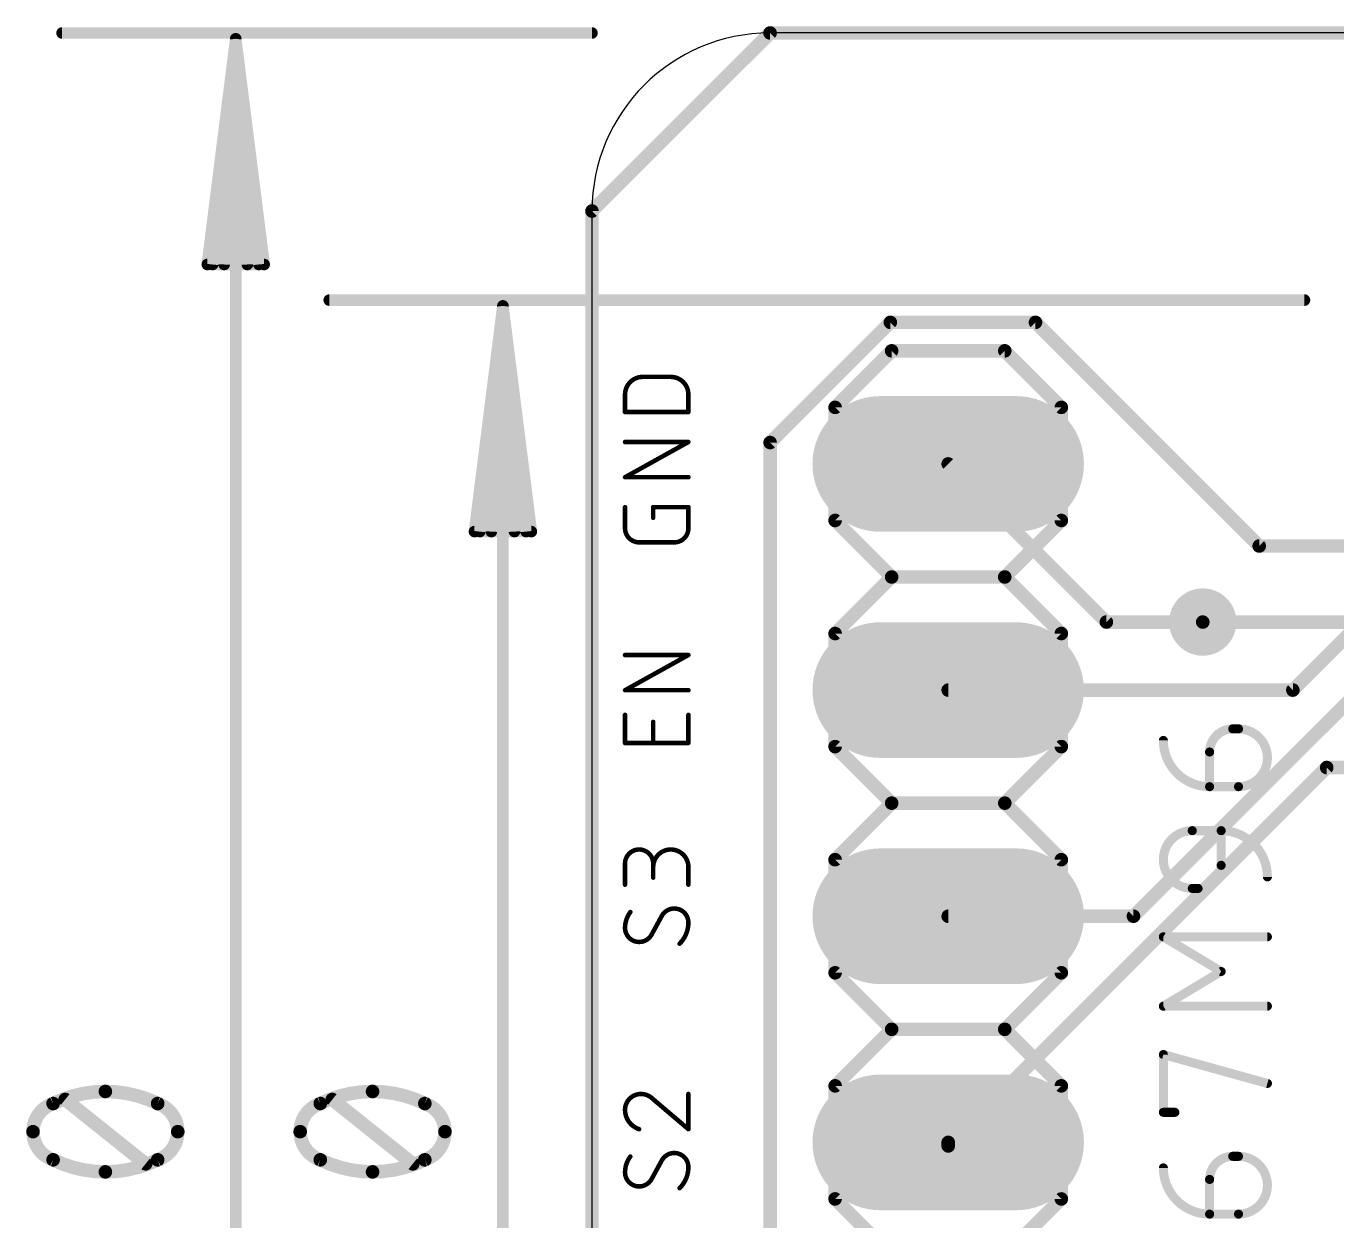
# Model space of a CAD drawing. Extents: x -6 to 135, y -6 to 36.
# Drawn here: x -6.35 to 8.36, y 16.66 to 30.08 of the extents above; entities that cross this region are included whole.
import ezdxf

# ---------------------------------------------------------------- set-up
doc = ezdxf.new("R2010")
doc.units = 0
for name, color, linetype in [('1', 12, 'CONTINUOUS'), ('16', 132, 'CONTINUOUS'), ('17', 110, 'CONTINUOUS'), ('18', 110, 'CONTINUOUS'), ('20', 31, 'CONTINUOUS'), ('21', 253, 'CONTINUOUS'), ('25', 253, 'CONTINUOUS'), ('27', 253, 'CONTINUOUS'), ('47', 253, 'CONTINUOUS'), ('51', 253, 'CONTINUOUS')]:
    doc.layers.add(name, color=color, linetype=linetype)

# ---------------------------------------------------------------- blocks, each defined once
blk = doc.blocks.new('RECT')
blk.add_solid([(-0.5, -0.5), (0.5, -0.5), (-0.5, 0.5), (0.5, 0.5)])
blk = doc.blocks.new('LONGP100')
at = {"const_width": 1}
blk.add_lwpolyline([(-0.5, 0), (0.5, 0)], dxfattribs=at)
at = {"const_width": 0.5}
for points in [[(-0.5, 0.25, 1), (-0.5, -0.25)], [(0.5, -0.25, 1), (0.5, 0.25)]]:
    blk.add_lwpolyline(points, format="xyb", dxfattribs=at)
blk = doc.blocks.new('ROUNDV')
at = {"const_width": 0.5}
blk.add_lwpolyline([(0, -0.25, 1), (0, 0.25, 1), (0, -0.25)], format="xyb", dxfattribs=at)

msp = doc.modelspace()

# ---------------------------------------------------------------- linework, layer by layer
at = {"layer": '1', "const_width": 0.1524}
for points in [[(2, 30), (0, 28)], [(28, 30), (2, 30)], [(0, 28), (0, 2)], [(4, 25.16), (5.776, 23.384)], [(7.87, 22.62), (9, 23.75)], [(5.776, 23.384), (6.858, 23.384)], [(6.08, 20.08), (9, 23)], [(4, 22.62), (7.87, 22.62)], [(4, 17.5), (8.25, 21.75)], [(8.25, 21.75), (11.25, 21.75)], [(4, 20.08), (6.08, 20.08)], [(4, 17.54), (4, 17.5)]]:
    msp.add_lwpolyline(points, dxfattribs=at)
at = {"layer": '1', "const_width": 0.0762}
for points in [[(2, 30.0381, 1), (2, 29.9619)], [(2.0269, 29.9731, 1), (1.9731, 30.0269)], [(0.0381, 28, 1), (-0.0381, 28)], [(-0.0269, 28.0269, 1), (0.0269, 27.9731)], [(4.0269, 25.1869, 1), (3.9731, 25.1331)], [(5.776, 23.4221, 1), (5.776, 23.3459)], [(5.7491, 23.3571, 1), (5.8029, 23.4109)], [(6.858, 23.3459, 1), (6.858, 23.4221)], [(4, 22.6581, 1), (4, 22.5819)], [(7.8431, 22.6469, 1), (7.8969, 22.5931)], [(7.87, 22.5819, 1), (7.87, 22.6581)], [(8.25, 21.7881, 1), (8.25, 21.7119)], [(8.2769, 21.7231, 1), (8.2231, 21.7769)], [(4, 20.1181, 1), (4, 20.0419)], [(6.0531, 20.1069, 1), (6.1069, 20.0531)], [(6.08, 20.0419, 1), (6.08, 20.1181)], [(4.0381, 17.54, 1), (3.9619, 17.54)], [(3.9619, 17.5, 1), (4.0381, 17.5)], [(3.9731, 17.5269, 1), (4.0269, 17.4731)]]:
    msp.add_lwpolyline(points, format="xyb", dxfattribs=at)
at = {"layer": '16', "const_width": 0.1524}
for points in [[(2, 30), (0, 28)], [(28, 30), (2, 30)], [(0, 28), (0, 2)], [(2, 25.4), (3.35, 26.75)], [(3.35, 26.75), (4.98, 26.75)], [(4.98, 26.75), (7.492, 24.238)], [(2, 7), (2, 25.4)], [(7.492, 24.238), (10.996, 24.238)], [(12.684, 23.384), (6.858, 23.384)]]:
    msp.add_lwpolyline(points, dxfattribs=at)
at = {"layer": '16', "const_width": 0.0762}
for points in [[(2, 30.0381, 1), (2, 29.9619)], [(2.0269, 29.9731, 1), (1.9731, 30.0269)], [(0.0381, 28, 1), (-0.0381, 28)], [(-0.0269, 28.0269, 1), (0.0269, 27.9731)], [(3.35, 26.7881, 1), (3.35, 26.7119)], [(3.3769, 26.7231, 1), (3.3231, 26.7769)], [(5.0069, 26.7769, 1), (4.9531, 26.7231)], [(4.98, 26.7119, 1), (4.98, 26.7881)], [(2.0381, 25.4, 1), (1.9619, 25.4)], [(1.9731, 25.4269, 1), (2.0269, 25.3731)], [(7.492, 24.2761, 1), (7.492, 24.1999)], [(7.4651, 24.2111, 1), (7.5189, 24.2649)], [(6.858, 23.4221, 1), (6.858, 23.3459)]]:
    msp.add_lwpolyline(points, format="xyb", dxfattribs=at)
at = {"layer": '20'}
for p, q in [((28, 30), (2, 30)), ((0, 28), (0, 2))]:
    msp.add_line(p, q, dxfattribs=at)
msp.add_arc((2, 28), 2, 90, 180, dxfattribs=at)
at = {"layer": '21', "const_width": 0.1524}
for points in [[(2.73, 25.795), (3.365, 26.43)], [(3.365, 26.43), (4.635, 26.43)], [(4.635, 26.43), (5.27, 25.795)], [(2.73, 24.525), (2.73, 25.795)], [(5.27, 25.795), (5.27, 24.525)], [(2.73, 24.525), (3.365, 23.89)], [(4.635, 23.89), (5.27, 24.525)], [(2.73, 23.255), (3.365, 23.89)], [(3.365, 23.89), (4.635, 23.89)], [(4.635, 23.89), (5.27, 23.255)], [(2.73, 21.985), (2.73, 23.255)], [(5.27, 23.255), (5.27, 21.985)], [(3.365, 21.35), (2.73, 21.985)], [(5.27, 21.985), (4.635, 21.35)], [(2.73, 20.715), (3.365, 21.35)], [(3.365, 21.35), (4.635, 21.35)], [(4.635, 21.35), (5.27, 20.715)], [(2.73, 19.445), (2.73, 20.715)], [(5.27, 20.715), (5.27, 19.445)], [(2.73, 19.445), (3.365, 18.81)], [(4.635, 18.81), (5.27, 19.445)], [(2.73, 18.175), (3.365, 18.81)], [(3.365, 18.81), (4.635, 18.81)], [(4.635, 18.81), (5.27, 18.175)], [(2.73, 16.905), (2.73, 18.175)], [(5.27, 18.175), (5.27, 16.905)], [(3.365, 16.27), (2.73, 16.905)], [(5.27, 16.905), (4.635, 16.27)]]:
    msp.add_lwpolyline(points, dxfattribs=at)
at = {"layer": '21', "const_width": 0.0762}
for points in [[(3.365, 26.4681, 1), (3.365, 26.3919)], [(3.3919, 26.4031, 1), (3.3381, 26.4569)], [(4.6619, 26.4569, 1), (4.6081, 26.4031)], [(4.635, 26.3919, 1), (4.635, 26.4681)], [(2.7681, 25.795, 1), (2.6919, 25.795)], [(2.7031, 25.8219, 1), (2.7569, 25.7681)], [(5.3081, 25.795, 1), (5.2319, 25.795)], [(5.2431, 25.7681, 1), (5.2969, 25.8219)], [(2.7569, 24.5519, 1), (2.7031, 24.4981)], [(5.2969, 24.4981, 1), (5.2431, 24.5519)], [(2.6919, 24.525, 1), (2.7681, 24.525)], [(5.2319, 24.525, 1), (5.3081, 24.525)], [(3.365, 23.9281, 1), (3.365, 23.8519)], [(3.3919, 23.8631, 1), (3.3381, 23.9169)], [(3.3381, 23.8631, 1), (3.3919, 23.9169)], [(4.6619, 23.9169, 1), (4.6081, 23.8631)], [(4.6081, 23.9169, 1), (4.6619, 23.8631)], [(4.635, 23.8519, 1), (4.635, 23.9281)], [(2.7681, 23.255, 1), (2.6919, 23.255)], [(2.7031, 23.2819, 1), (2.7569, 23.2281)], [(5.3081, 23.255, 1), (5.2319, 23.255)], [(5.2431, 23.2281, 1), (5.2969, 23.2819)], [(2.6919, 21.985, 1), (2.7681, 21.985)], [(2.7569, 22.0119, 1), (2.7031, 21.9581)], [(5.2319, 21.985, 1), (5.3081, 21.985)], [(5.2969, 21.9581, 1), (5.2431, 22.0119)], [(3.365, 21.3881, 1), (3.365, 21.3119)], [(3.3919, 21.3231, 1), (3.3381, 21.3769)], [(3.3381, 21.3231, 1), (3.3919, 21.3769)], [(4.6619, 21.3769, 1), (4.6081, 21.3231)], [(4.6081, 21.3769, 1), (4.6619, 21.3231)], [(4.635, 21.3119, 1), (4.635, 21.3881)], [(2.7681, 20.715, 1), (2.6919, 20.715)], [(2.7031, 20.7419, 1), (2.7569, 20.6881)], [(5.3081, 20.715, 1), (5.2319, 20.715)], [(5.2431, 20.6881, 1), (5.2969, 20.7419)], [(2.6919, 19.445, 1), (2.7681, 19.445)], [(2.7569, 19.4719, 1), (2.7031, 19.4181)], [(5.2319, 19.445, 1), (5.3081, 19.445)], [(5.2969, 19.4181, 1), (5.2431, 19.4719)], [(3.365, 18.8481, 1), (3.365, 18.7719)], [(3.3919, 18.7831, 1), (3.3381, 18.8369)], [(3.3381, 18.7831, 1), (3.3919, 18.8369)], [(4.6619, 18.8369, 1), (4.6081, 18.7831)], [(4.6081, 18.8369, 1), (4.6619, 18.7831)], [(4.635, 18.7719, 1), (4.635, 18.8481)], [(2.7681, 18.175, 1), (2.6919, 18.175)], [(5.3081, 18.175, 1), (5.2319, 18.175)], [(2.7031, 18.2019, 1), (2.7569, 18.1481)], [(5.2431, 18.1481, 1), (5.2969, 18.2019)], [(2.6919, 16.905, 1), (2.7681, 16.905)], [(2.7569, 16.9319, 1), (2.7031, 16.8781)], [(5.2319, 16.905, 1), (5.3081, 16.905)], [(5.2969, 16.8781, 1), (5.2431, 16.9319)]]:
    msp.add_lwpolyline(points, format="xyb", dxfattribs=at)
at = {"layer": '25'}
for points, const_width in [([(0.569, 26.1375, 0.4142), (0.3714, 25.94)], 0.0508), ([(0.569, 26.1502, 1), (0.569, 26.1248)], 0.0254), ([(0.569, 26.1248, 1), (0.569, 26.1502)], 0.0254), ([(1.0826, 25.94, 0.4142), (0.885, 26.1375)], 0.0508), ([(0.885, 26.1502, 1), (0.885, 26.1248)], 0.0254), ([(0.885, 26.1248, 1), (0.885, 26.1502)], 0.0254), ([(0.3841, 25.94, 1), (0.3587, 25.94)], 0.0254), ([(0.3587, 25.94, 1), (0.3841, 25.94)], 0.0254), ([(1.0953, 25.94, 1), (1.0699, 25.94)], 0.0254), ([(1.0699, 25.94, 1), (1.0953, 25.94)], 0.0254), ([(0.3714, 25.7551, 1), (0.3714, 25.7297)], 0.0254), ([(0.3587, 25.7424, 1), (0.3841, 25.7424)], 0.0254), ([(1.0699, 25.7424, 1), (1.0953, 25.7424)], 0.0254), ([(1.0826, 25.7297, 1), (1.0826, 25.7551)], 0.0254), ([(0.3714, 25.4187, 1), (0.3714, 25.3933)], 0.0254), ([(1.0888, 25.3949, 1), (1.0764, 25.4171)], 0.0254), ([(1.0826, 25.3933, 1), (1.0826, 25.4187)], 0.0254), ([(0.3714, 25.0236, 1), (0.3714, 24.9982)], 0.0254), ([(0.3652, 25.022, 1), (0.3776, 24.9998)], 0.0254), ([(1.0826, 24.9982, 1), (1.0826, 25.0236)], 0.0254), ([(0.3841, 24.6745, 1), (0.3587, 24.6745)], 0.0254), ([(0.7002, 24.6745, 1), (0.6748, 24.6745)], 0.0254), ([(0.6875, 24.6872, 1), (0.6875, 24.6618)], 0.0254), ([(1.0953, 24.6745, 1), (1.0699, 24.6745)], 0.0254), ([(1.0826, 24.6618, 1), (1.0826, 24.6872)], 0.0254), ([(0.3714, 24.4374, 0.4142), (0.5294, 24.2794)], 0.0508), ([(0.3841, 24.4374, 1), (0.3587, 24.4374)], 0.0254), ([(0.3587, 24.4374, 1), (0.3841, 24.4374)], 0.0254), ([(0.6748, 24.556, 1), (0.7002, 24.556)], 0.0254), ([(0.9246, 24.2794, 0.4142), (1.0826, 24.4374)], 0.0508), ([(1.0953, 24.4374, 1), (1.0699, 24.4374)], 0.0254), ([(1.0699, 24.4374, 1), (1.0953, 24.4374)], 0.0254), ([(0.5294, 24.2921, 1), (0.5294, 24.2667)], 0.0254), ([(0.5294, 24.2667, 1), (0.5294, 24.2921)], 0.0254), ([(0.9246, 24.2921, 1), (0.9246, 24.2667)], 0.0254), ([(0.9246, 24.2667, 1), (0.9246, 24.2921)], 0.0254), ([(0.3714, 23.0263, 1), (0.3714, 23.0009)], 0.0254), ([(1.0888, 23.0025, 1), (1.0764, 23.0247)], 0.0254), ([(1.0826, 23.0009, 1), (1.0826, 23.0263)], 0.0254), ([(0.3714, 22.6312, 1), (0.3714, 22.6058)], 0.0254), ([(0.3652, 22.6296, 1), (0.3776, 22.6074)], 0.0254), ([(1.0826, 22.6058, 1), (1.0826, 22.6312)], 0.0254), ([(0.3841, 22.3415, 1), (0.3587, 22.3415)], 0.0254), ([(0.7002, 22.2625, 1), (0.6748, 22.2625)], 0.0254), ([(1.0953, 22.3415, 1), (1.0699, 22.3415)], 0.0254), ([(0.3714, 22.0381, 1), (0.3714, 22.0127)], 0.0254), ([(0.3587, 22.0254, 1), (0.3841, 22.0254)], 0.0254), ([(0.6748, 22.0254, 1), (0.7002, 22.0254)], 0.0254), ([(1.0699, 22.0254, 1), (1.0953, 22.0254)], 0.0254), ([(1.0826, 22.0127, 1), (1.0826, 22.0381)], 0.0254), ([(0.6875, 20.6714, 1), (0.3714, 20.6714)], 0.0508), ([(1.0826, 20.6319, 1), (0.6875, 20.6319)], 0.0508), ([(0.3841, 20.6714, 1), (0.3587, 20.6714)], 0.0254), ([(0.3587, 20.6714, 1), (0.3841, 20.6714)], 0.0254), ([(0.7002, 20.6714, 1), (0.6748, 20.6714)], 0.0254), ([(0.6748, 20.6714, 1), (0.7002, 20.6714)], 0.0254), ([(0.6748, 20.6319, 1), (0.7002, 20.6319)], 0.0254), ([(1.0953, 20.6319, 1), (1.0699, 20.6319)], 0.0254), ([(1.0699, 20.6319, 1), (1.0953, 20.6319)], 0.0254), ([(0.6748, 20.5134, 1), (0.7002, 20.5134)], 0.0254), ([(0.3587, 20.4343, 1), (0.3841, 20.4343)], 0.0254), ([(1.0699, 20.4343, 1), (1.0953, 20.4343)], 0.0254), ([(0.9246, 20.1665, 0.2656), (0.7863, 20.0875)], 0.0508), ([(1.0826, 20.0085, 0.4142), (0.9246, 20.1665)], 0.0508), ([(0.9246, 20.1792, 1), (0.9246, 20.1538)], 0.0254), ([(0.9246, 20.1538, 1), (0.9246, 20.1792)], 0.0254), ([(0.4307, 20.127, 0.1623), (0.3714, 19.9492)], 0.0508), ([(0.4408, 20.1194, 1), (0.4205, 20.1346)], 0.0254), ([(0.7753, 20.0939, 1), (0.7972, 20.081)], 0.0254), ([(0.7974, 20.0814, 1), (0.7751, 20.0936)], 0.0254), ([(0.9838, 19.7714, 0.2), (1.0826, 20.0085)], 0.0508), ([(1.0953, 20.0085, 1), (1.0699, 20.0085)], 0.0254), ([(1.0699, 20.0085, 1), (1.0953, 20.0085)], 0.0254), ([(0.3714, 19.9492, 0.4142), (0.5294, 19.7912)], 0.0508), ([(0.3841, 19.9492, 1), (0.3587, 19.9492)], 0.0254), ([(0.3587, 19.9492, 1), (0.3841, 19.9492)], 0.0254), ([(0.5294, 19.7912, 0.2656), (0.6677, 19.8702)], 0.0508), ([(0.6566, 19.8763, 1), (0.6789, 19.8641)], 0.0254), ([(0.6787, 19.8637, 1), (0.6568, 19.8766)], 0.0254), ([(0.5294, 19.8039, 1), (0.5294, 19.7785)], 0.0254), ([(0.5294, 19.7785, 1), (0.5294, 19.8039)], 0.0254), ([(0.9749, 19.7804, 1), (0.9928, 19.7624)], 0.0254), ([(0.5492, 18.0834, 0.4142), (0.3714, 17.9056)], 0.0508), ([(0.6875, 18.0242, 0.2053), (0.5492, 18.0834)], 0.0508), ([(0.5492, 18.0961, 1), (0.5492, 18.0707)], 0.0254), ([(0.5492, 18.0707, 1), (0.5492, 18.0961)], 0.0254), ([(1.0953, 18.0834, 1), (1.0699, 18.0834)], 0.0254), ([(0.6957, 18.0339, 1), (0.6793, 18.0145)], 0.0254), ([(0.6783, 18.0154, 1), (0.6967, 18.0329)], 0.0254), ([(0.3714, 17.9056, 0.3252), (0.5294, 17.6883)], 0.0508), ([(0.3841, 17.9056, 1), (0.3587, 17.9056)], 0.0254), ([(0.3587, 17.9056, 1), (0.3841, 17.9056)], 0.0254), ([(0.5255, 17.6763, 1), (0.5334, 17.7004)], 0.0254), ([(1.0699, 17.6883, 1), (1.0953, 17.6883)], 0.0254), ([(1.0744, 17.6787, 1), (1.0908, 17.698)], 0.0254), ([(0.4307, 17.381, 0.1623), (0.3714, 17.2032)], 0.0508), ([(0.4408, 17.3734, 1), (0.4205, 17.3886)], 0.0254), ([(0.9246, 17.4205, 0.2656), (0.7863, 17.3415)], 0.0508), ([(0.7974, 17.3354, 1), (0.7751, 17.3476)], 0.0254), ([(1.0826, 17.2625, 0.4142), (0.9246, 17.4205)], 0.0508), ([(0.9246, 17.4332, 1), (0.9246, 17.4078)], 0.0254), ([(0.9246, 17.4078, 1), (0.9246, 17.4332)], 0.0254), ([(0.3714, 17.2032, 0.4142), (0.5294, 17.0452)], 0.0508), ([(0.3841, 17.2032, 1), (0.3587, 17.2032)], 0.0254), ([(0.7753, 17.3479, 1), (0.7972, 17.335)], 0.0254), ([(0.9838, 17.0254, 0.2), (1.0826, 17.2625)], 0.0508), ([(1.0953, 17.2625, 1), (1.0699, 17.2625)], 0.0254), ([(1.0699, 17.2625, 1), (1.0953, 17.2625)], 0.0254), ([(0.3587, 17.2032, 1), (0.3841, 17.2032)], 0.0254), ([(0.5294, 17.0452, 0.2656), (0.6677, 17.1242)], 0.0508), ([(0.5294, 17.0579, 1), (0.5294, 17.0325)], 0.0254), ([(0.5294, 17.0325, 1), (0.5294, 17.0579)], 0.0254), ([(0.6566, 17.1303, 1), (0.6789, 17.1181)], 0.0254), ([(0.6787, 17.1177, 1), (0.6568, 17.1306)], 0.0254), ([(0.9749, 17.0344, 1), (0.9928, 17.0164)], 0.0254)]:
    msp.add_lwpolyline(points, format="xyb", dxfattribs=dict(at, const_width=const_width))
at = {"layer": '25', "const_width": 0.0508}
for points in [[(0.569, 26.1375), (0.885, 26.1375)], [(0.3714, 25.7424), (0.3714, 25.94)], [(1.0826, 25.94), (1.0826, 25.7424)], [(1.0826, 25.7424), (0.3714, 25.7424)], [(0.3714, 25.0109), (1.0826, 25.406)], [(1.0826, 25.406), (0.3714, 25.406)], [(1.0826, 25.0109), (0.3714, 25.0109)], [(0.3714, 24.4374), (0.3714, 24.6745)], [(0.6875, 24.556), (0.6875, 24.6745)], [(0.6875, 24.6745), (1.0826, 24.6745)], [(1.0826, 24.6745), (1.0826, 24.4374)], [(0.9246, 24.2794), (0.5294, 24.2794)], [(0.3714, 22.6185), (1.0826, 23.0136)], [(1.0826, 23.0136), (0.3714, 23.0136)], [(1.0826, 22.6185), (0.3714, 22.6185)], [(0.3714, 22.0254), (0.3714, 22.3415)], [(0.6875, 22.0254), (0.6875, 22.2625)], [(1.0826, 22.3415), (1.0826, 22.0254)], [(1.0826, 22.0254), (0.3714, 22.0254)], [(0.3714, 20.4343), (0.3714, 20.6714)], [(0.6875, 20.6714), (0.6875, 20.5134)], [(1.0826, 20.4343), (1.0826, 20.6319)], [(0.7863, 20.0875), (0.6677, 19.8702)], [(1.0826, 17.6883), (1.0826, 18.0834)], [(0.6875, 18.0242), (1.0826, 17.6883)], [(0.7863, 17.3415), (0.6677, 17.1242)]]:
    msp.add_lwpolyline(points, dxfattribs=at)
at = {"layer": '27'}
for points, const_width in [([(7.1947, 22.1842, 0.4142), (6.9351, 21.9246)], 0.1016), ([(7.1947, 22.2096, 1), (7.1947, 22.1588)], 0.0508), ([(7.1947, 22.1588, 1), (7.1947, 22.2096)], 0.0508), ([(7.2596, 21.5351, 1), (7.2596, 22.1842)], 0.1016), ([(7.2596, 22.2096, 1), (7.2596, 22.1588)], 0.0508), ([(7.2596, 22.1588, 1), (7.2596, 22.2096)], 0.0508), ([(6.4158, 22.0544, 0.4142), (6.9351, 21.5351)], 0.1016), ([(6.4412, 22.0544, 1), (6.3904, 22.0544)], 0.0508), ([(6.9605, 21.9246, 1), (6.9097, 21.9246)], 0.0508), ([(6.9097, 21.9246, 1), (6.9605, 21.9246)], 0.0508), ([(6.9351, 21.5605, 1), (6.9351, 21.5097)], 0.0508), ([(6.9097, 21.5351, 1), (6.9605, 21.5351)], 0.0508), ([(6.9351, 21.5097, 1), (6.9351, 21.5605)], 0.0508), ([(7.2596, 21.5605, 1), (7.2596, 21.5097)], 0.0508), ([(7.2596, 21.5097, 1), (7.2596, 21.5605)], 0.0508), ([(6.7404, 21.0412, 1), (6.7404, 20.3921)], 0.1016), ([(6.7404, 21.0666, 1), (6.7404, 21.0158)], 0.0508), ([(6.7404, 21.0158, 1), (6.7404, 21.0666)], 0.0508), ([(7.0903, 21.0412, 1), (7.0395, 21.0412)], 0.0508), ([(7.5842, 20.5219, 0.4142), (7.0649, 21.0412)], 0.1016), ([(7.0649, 21.0666, 1), (7.0649, 21.0158)], 0.0508), ([(7.0649, 21.0158, 1), (7.0649, 21.0666)], 0.0508), ([(6.8053, 20.3921, 0.4142), (7.0649, 20.6517)], 0.1016), ([(7.0903, 20.6517, 1), (7.0395, 20.6517)], 0.0508), ([(7.0395, 20.6517, 1), (7.0903, 20.6517)], 0.0508), ([(7.5588, 20.5219, 1), (7.6096, 20.5219)], 0.0508), ([(6.7404, 20.4175, 1), (6.7404, 20.3667)], 0.0508), ([(6.7404, 20.3667, 1), (6.7404, 20.4175)], 0.0508), ([(6.8053, 20.4175, 1), (6.8053, 20.3667)], 0.0508), ([(6.8053, 20.3667, 1), (6.8053, 20.4175)], 0.0508), ([(6.4289, 19.8706, 1), (6.4027, 19.827)], 0.0508), ([(6.4158, 19.8742, 1), (6.4158, 19.8234)], 0.0508), ([(7.5842, 19.8234, 1), (7.5842, 19.8742)], 0.0508), ([(7.078, 19.4376, 1), (7.0518, 19.4811)], 0.0508), ([(7.0518, 19.4376, 1), (7.078, 19.4811)], 0.0508), ([(6.4158, 19.0953, 1), (6.4158, 19.0445)], 0.0508), ([(6.4027, 19.0917, 1), (6.4289, 19.0481)], 0.0508), ([(7.5842, 19.0445, 1), (7.5842, 19.0953)], 0.0508), ([(6.4412, 18.5266, 1), (6.3904, 18.5266)], 0.0508), ([(6.4226, 18.5511, 1), (6.409, 18.5021)], 0.0508), ([(7.5774, 18.1776, 1), (7.591, 18.2265)], 0.0508), ([(6.4158, 17.9029, 1), (6.4158, 17.8521)], 0.0508), ([(6.3904, 17.8775, 1), (6.4412, 17.8775)], 0.0508), ([(6.5456, 17.8521, 1), (6.5456, 17.9029)], 0.0508), ([(7.1947, 17.3836, 0.4142), (6.9351, 17.124)], 0.1016), ([(7.1947, 17.409, 1), (7.1947, 17.3582)], 0.0508), ([(7.1947, 17.3582, 1), (7.1947, 17.409)], 0.0508), ([(7.2596, 16.7345, 1), (7.2596, 17.3836)], 0.1016), ([(7.2596, 17.409, 1), (7.2596, 17.3582)], 0.0508), ([(7.2596, 17.3582, 1), (7.2596, 17.409)], 0.0508), ([(6.4158, 17.2538, 0.4142), (6.9351, 16.7345)], 0.1016), ([(6.4412, 17.2538, 1), (6.3904, 17.2538)], 0.0508), ([(6.9605, 17.124, 1), (6.9097, 17.124)], 0.0508), ([(6.9097, 17.124, 1), (6.9605, 17.124)], 0.0508), ([(6.9351, 16.7599, 1), (6.9351, 16.7091)], 0.0508), ([(6.9351, 16.7091, 1), (6.9351, 16.7599)], 0.0508), ([(7.2596, 16.7599, 1), (7.2596, 16.7091)], 0.0508), ([(7.2596, 16.7091, 1), (7.2596, 16.7599)], 0.0508), ([(6.9097, 16.7345, 1), (6.9605, 16.7345)], 0.0508)]:
    msp.add_lwpolyline(points, format="xyb", dxfattribs=dict(at, const_width=const_width))
at = {"layer": '27', "const_width": 0.1016}
for points in [[(7.1947, 22.1842), (7.2596, 22.1842)], [(6.9351, 21.5351), (6.9351, 21.9246)], [(7.2596, 21.5351), (6.9351, 21.5351)], [(6.7404, 21.0412), (7.0649, 21.0412)], [(7.0649, 21.0412), (7.0649, 20.6517)], [(6.8053, 20.3921), (6.7404, 20.3921)], [(7.0649, 19.4594), (6.4158, 19.8488)], [(6.4158, 19.8488), (7.5842, 19.8488)], [(6.4158, 19.0699), (7.0649, 19.4594)], [(7.5842, 19.0699), (6.4158, 19.0699)], [(6.4158, 17.8775), (6.4158, 18.5266)], [(6.4158, 18.5266), (7.5842, 18.202)], [(6.5456, 17.8775), (6.4158, 17.8775)], [(7.1947, 17.3836), (7.2596, 17.3836)], [(6.9351, 16.7345), (6.9351, 17.124)], [(7.2596, 16.7345), (6.9351, 16.7345)]]:
    msp.add_lwpolyline(points, dxfattribs=at)
at = {"layer": '47'}
for points, const_width in [([(0, 30), (-5.95, 30)], 0.13), ([(-4, 29.935), (-4.3192, 27.4)], 0.13), ([(-4, 29.935), (-4.26, 27.4)], 0.13), ([(-4, 29.935), (-4.13, 27.4)], 0.13), ([(-4, 29.935), (-4, 0.065)], 0.13), ([(-3.6808, 27.4), (-4, 29.935)], 0.13), ([(-3.87, 27.4), (-4, 29.935)], 0.13), ([(-3.74, 27.4), (-4, 29.935)], 0.13), ([(-4.3192, 27.4), (-3.6808, 27.4)], 0.13), ([(8, 27), (-2.95, 27)], 0.13), ([(-1, 26.935), (-1.3192, 24.4)], 0.13), ([(-1, 26.935), (-1.26, 24.4)], 0.13), ([(-1, 26.935), (-1.13, 24.4)], 0.13), ([(-1, 3.065), (-1, 26.935)], 0.13), ([(-0.6808, 24.4), (-1, 26.935)], 0.13), ([(-0.87, 24.4), (-1, 26.935)], 0.13), ([(-0.74, 24.4), (-1, 26.935)], 0.13), ([(-1.3192, 24.4), (-0.6808, 24.4)], 0.13), ([(-5.0119, 17.2991), (-5.9151, 18.0215)], 0.1524), ([(-2.0119, 17.2991), (-2.9151, 18.0215)], 0.1524)]:
    msp.add_lwpolyline(points, dxfattribs=dict(at, const_width=const_width))
for points, const_width in [([(-5.95, 30.0325, 1), (-5.95, 29.9675)], 0.065), ([(0, 29.9675, 1), (0, 30.0325)], 0.065), ([(-3.9675, 29.935, 1), (-4.0325, 29.935)], 0.065), ([(-3.9678, 29.9391, 1), (-4.0322, 29.9309)], 0.065), ([(-3.9675, 29.9333, 1), (-4.0325, 29.9367)], 0.065), ([(-3.9675, 29.9367, 1), (-4.0325, 29.9333)], 0.065), ([(-3.9677, 29.9383, 1), (-4.0323, 29.9317)], 0.065), ([(-3.9677, 29.9317, 1), (-4.0323, 29.9383)], 0.065), ([(-3.9678, 29.9309, 1), (-4.0322, 29.9391)], 0.065), ([(-4.3515, 27.4041, 1), (-4.287, 27.3959)], 0.065), ([(-4.3192, 27.4325, 1), (-4.3192, 27.3675)], 0.065), ([(-4.2923, 27.4033, 1), (-4.2277, 27.3967)], 0.065), ([(-4.1625, 27.4017, 1), (-4.0975, 27.3983)], 0.065), ([(-3.9025, 27.3983, 1), (-3.8375, 27.4017)], 0.065), ([(-3.7723, 27.3967, 1), (-3.7077, 27.4033)], 0.065), ([(-3.713, 27.3959, 1), (-3.6485, 27.4041)], 0.065), ([(-3.6808, 27.3675, 1), (-3.6808, 27.4325)], 0.065), ([(-2.95, 27.0325, 1), (-2.95, 26.9675)], 0.065), ([(-0.9675, 26.935, 1), (-1.0325, 26.935)], 0.065), ([(-0.9678, 26.9391, 1), (-1.0322, 26.9309)], 0.065), ([(-0.9675, 26.9333, 1), (-1.0325, 26.9367)], 0.065), ([(-0.9675, 26.9367, 1), (-1.0325, 26.9333)], 0.065), ([(-0.9677, 26.9383, 1), (-1.0323, 26.9317)], 0.065), ([(-0.9677, 26.9317, 1), (-1.0323, 26.9383)], 0.065), ([(-0.9678, 26.9309, 1), (-1.0322, 26.9391)], 0.065), ([(8, 26.9675, 1), (8, 27.0325)], 0.065), ([(-1.3515, 24.4041, 1), (-1.287, 24.3959)], 0.065), ([(-1.3192, 24.4325, 1), (-1.3192, 24.3675)], 0.065), ([(-1.2923, 24.4033, 1), (-1.2277, 24.3967)], 0.065), ([(-1.1625, 24.4017, 1), (-1.0975, 24.3983)], 0.065), ([(-0.9025, 24.3983, 1), (-0.8375, 24.4017)], 0.065), ([(-0.7723, 24.3967, 1), (-0.7077, 24.4033)], 0.065), ([(-0.713, 24.3959, 1), (-0.6485, 24.4041)], 0.065), ([(-0.6808, 24.3675, 1), (-0.6808, 24.4325)], 0.065), ([(-5.4635, 18.1119, 0.1139), (-6.0505, 17.9764)], 0.1524), ([(-4.8765, 17.9764, 0.1139), (-5.4635, 18.1119)], 0.1524), ([(-5.4635, 18.15, 1), (-5.4635, 18.0738)], 0.0762), ([(-5.4635, 18.0738, 1), (-5.4635, 18.1499)], 0.0762), ([(-2.4635, 18.1119, 0.1139), (-3.0505, 17.9764)], 0.1524), ([(-1.8765, 17.9764, 0.1139), (-2.4635, 18.1119)], 0.1524), ([(-2.4635, 18.15, 1), (-2.4635, 18.0738)], 0.0762), ([(-2.4635, 18.0738, 1), (-2.4635, 18.1499)], 0.0762), ([(-6.0505, 17.9764, 0.3205), (-6.2763, 17.6603)], 0.1524), ([(-6.0672, 18.0106, 1), (-6.0338, 17.9421)], 0.0762), ([(-6.0382, 17.9403, 1), (-6.0629, 18.0124)], 0.0762), ([(-5.8913, 18.0513, 1), (-5.9389, 17.9918)], 0.0762), ([(-4.6507, 17.6603, 0.3205), (-4.8765, 17.9764)], 0.1524), ([(-4.8641, 18.0124, 1), (-4.8888, 17.9403)], 0.0762), ([(-4.8932, 17.9421, 1), (-4.8598, 18.0106)], 0.0762), ([(-3.0505, 17.9764, 0.3205), (-3.2763, 17.6603)], 0.1524), ([(-3.0672, 18.0106, 1), (-3.0338, 17.9421)], 0.0762), ([(-3.0382, 17.9403, 1), (-3.0629, 18.0124)], 0.0762), ([(-2.8913, 18.0513, 1), (-2.9389, 17.9918)], 0.0762), ([(-1.6507, 17.6603, 0.3205), (-1.8765, 17.9764)], 0.1524), ([(-1.8641, 18.0124, 1), (-1.8888, 17.9403)], 0.0762), ([(-1.8932, 17.9421, 1), (-1.8598, 18.0106)], 0.0762), ([(-6.2763, 17.6603, 0.3205), (-6.0505, 17.3442)], 0.1524), ([(-6.2382, 17.6603, 1), (-6.3144, 17.6603)], 0.0762), ([(-6.3144, 17.6603, 1), (-6.2382, 17.6603)], 0.0762), ([(-4.8765, 17.3442, 0.3205), (-4.6507, 17.6603)], 0.1524), ([(-4.6126, 17.6603, 1), (-4.6888, 17.6603)], 0.0762), ([(-4.6888, 17.6603, 1), (-4.6126, 17.6603)], 0.0762), ([(-3.2763, 17.6603, 0.3205), (-3.0505, 17.3442)], 0.1524), ([(-3.2382, 17.6603, 1), (-3.3144, 17.6603)], 0.0762), ([(-3.3144, 17.6603, 1), (-3.2382, 17.6603)], 0.0762), ([(-1.8765, 17.3442, 0.3205), (-1.6507, 17.6603)], 0.1524), ([(-1.6126, 17.6603, 1), (-1.6888, 17.6603)], 0.0762), ([(-1.6888, 17.6603, 1), (-1.6126, 17.6603)], 0.0762), ([(-6.0338, 17.3785, 1), (-6.0672, 17.31)], 0.0762), ([(-6.0505, 17.3442, 0.1139), (-5.4635, 17.2087)], 0.1524), ([(-6.0629, 17.3082, 1), (-6.0382, 17.3802)], 0.0762), ([(-5.4635, 17.2087, 0.1139), (-4.8765, 17.3442)], 0.1524), ([(-5.0357, 17.2693, 1), (-4.9881, 17.3288)], 0.0762), ([(-4.8888, 17.3802, 1), (-4.8641, 17.3082)], 0.0762), ([(-4.8598, 17.31, 1), (-4.8932, 17.3785)], 0.0762), ([(-3.0338, 17.3785, 1), (-3.0672, 17.31)], 0.0762), ([(-3.0505, 17.3442, 0.1139), (-2.4635, 17.2087)], 0.1524), ([(-3.0629, 17.3082, 1), (-3.0382, 17.3802)], 0.0762), ([(-2.4635, 17.2087, 0.1139), (-1.8765, 17.3442)], 0.1524), ([(-2.0357, 17.2693, 1), (-1.9881, 17.3288)], 0.0762), ([(-1.8888, 17.3802, 1), (-1.8641, 17.3082)], 0.0762), ([(-1.8598, 17.31, 1), (-1.8932, 17.3785)], 0.0762), ([(-5.4635, 17.2468, 1), (-5.4635, 17.1706)], 0.0762), ([(-5.4635, 17.1706, 1), (-5.4635, 17.2468)], 0.0762), ([(-2.4635, 17.2468, 1), (-2.4635, 17.1706)], 0.0762), ([(-2.4635, 17.1706, 1), (-2.4635, 17.2468)], 0.0762)]:
    msp.add_lwpolyline(points, format="xyb", dxfattribs=dict(at, const_width=const_width))

# ---------------------------------------------------------------- block references
at = {"layer": '17', "xscale": 1.524, "yscale": 1.524, "rotation": 180}
for p in [(4, 25.16), (4, 25.16), (4, 22.62), (4, 22.62), (4, 20.08), (4, 20.08), (4, 17.54), (4, 17.54)]:
    msp.add_blockref('LONGP100', p, dxfattribs=at)
at = {"layer": '18', "xscale": 0.7564, "yscale": 0.7564}
msp.add_blockref('ROUNDV', (6.858, 23.384), dxfattribs=at)
msp.add_blockref('ROUNDV', (6.858, 23.384), dxfattribs=at)
at = {"layer": '51', "xscale": 0.508, "yscale": 0.508, "rotation": 90}
for p in [(4, 25.16), (4, 22.62), (4, 20.08), (4, 17.54)]:
    msp.add_blockref('RECT', p, dxfattribs=at)

doc.saveas('drawing.dxf')
